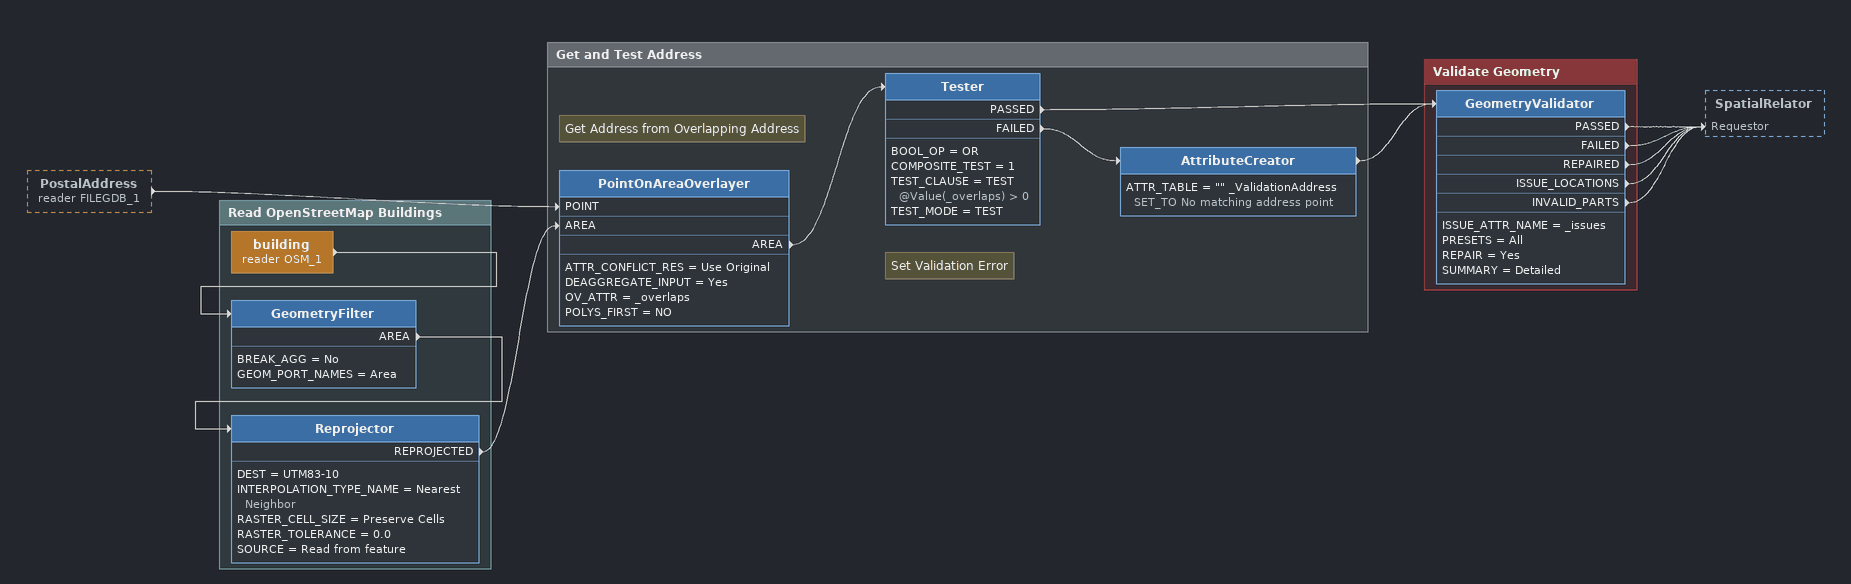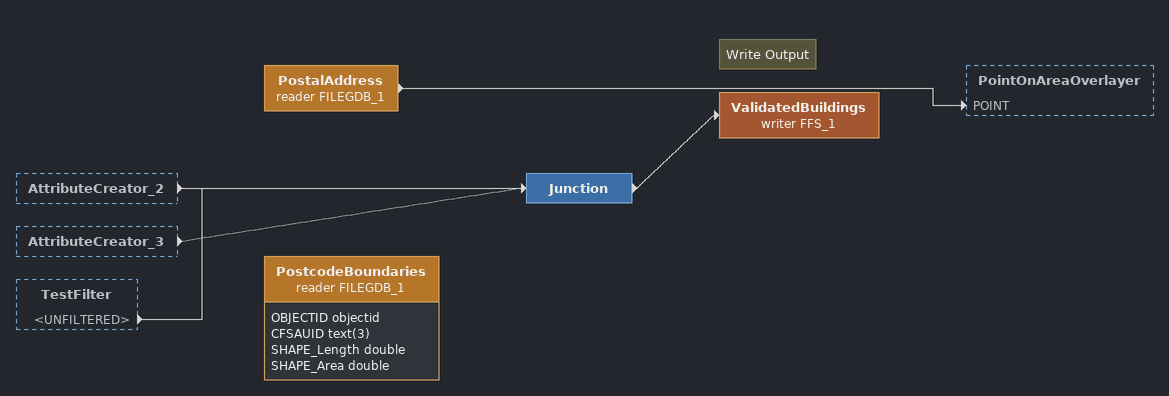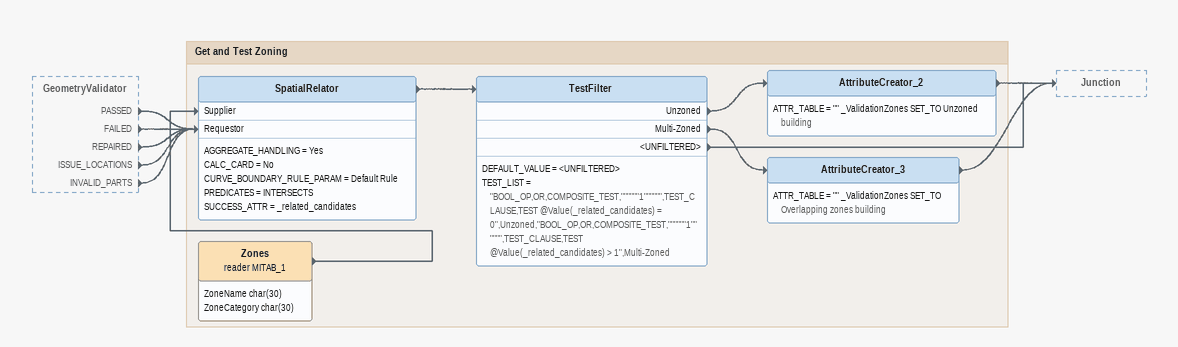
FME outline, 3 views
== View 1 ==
PostalAddress (reader FILEGDB_1) [outside]
    -> PointOnAreaOverlayer [POINT]

Bookmark: Read OpenStreetMap Buildings
building (reader OSM_1)
    -> GeometryFilter
GeometryFilter
    BREAK_AGG = No
    GEOM_PORT_NAMES = Area
    AREA -> Reprojector
Reprojector
    DEST = UTM83-10
    INTERPOLATION_TYPE_NAME = Nearest Neighbor
    RASTER_CELL_SIZE = Preserve Cells
    RASTER_TOLERANCE = 0.0
    SOURCE = Read from feature
    REPROJECTED -> PointOnAreaOverlayer [AREA]

Bookmark: Get and Test Address
Note: Get Address from Overlapping Address
PointOnAreaOverlayer
    ATTR_CONFLICT_RES = Use Original
    DEAGGREGATE_INPUT = Yes
    OV_ATTR = _overlaps
    POLYS_FIRST = NO
    AREA -> Tester
Tester
    BOOL_OP = OR
    COMPOSITE_TEST = 1
    TEST_CLAUSE = TEST @Value(_overlaps) > 0
    TEST_MODE = TEST
    PASSED -> GeometryValidator
    FAILED -> AttributeCreator
Note: Set Validation Error
AttributeCreator
    ATTR_TABLE = "" _ValidationAddress SET_TO No matching address point
    -> GeometryValidator

Bookmark: Validate Geometry
GeometryValidator
    ISSUE_ATTR_NAME = _issues
    PRESETS = All
    REPAIR = Yes
    SUMMARY = Detailed
    PASSED -> SpatialRelator [Requestor]
    FAILED -> SpatialRelator [Requestor]
    REPAIRED -> SpatialRelator [Requestor]
    ISSUE_LOCATIONS -> SpatialRelator [Requestor]
    INVALID_PARTS -> SpatialRelator [Requestor]

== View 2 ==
AttributeCreator_2 [outside]
    -> Junction
AttributeCreator_3 [outside]
    -> Junction
TestFilter [outside]
    <UNFILTERED> -> Junction
PostalAddress (reader FILEGDB_1)
    -> PointOnAreaOverlayer [POINT]
PostcodeBoundaries (reader FILEGDB_1)
    attributes: OBJECTID objectid, CFSAUID text(3), SHAPE_Length double, SHAPE_Area double
Junction
    -> ValidatedBuildings (writer FFS_1)
Note: Write Output
ValidatedBuildings (writer FFS_1)

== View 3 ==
GeometryValidator [outside]
    PASSED -> SpatialRelator [Requestor]
    FAILED -> SpatialRelator [Requestor]
    REPAIRED -> SpatialRelator [Requestor]
    ISSUE_LOCATIONS -> SpatialRelator [Requestor]
    INVALID_PARTS -> SpatialRelator [Requestor]

Bookmark: Get and Test Zoning
Zones (reader MITAB_1)
    attributes: ZoneName char(30), ZoneCategory char(30)
    -> SpatialRelator [Supplier]
SpatialRelator
    AGGREGATE_HANDLING = Yes
    CALC_CARD = No
    CURVE_BOUNDARY_RULE_PARAM = Default Rule
    PREDICATES = INTERSECTS
    SUCCESS_ATTR = _related_candidates
    -> TestFilter
TestFilter
    DEFAULT_VALUE = <UNFILTERED>
    TEST_LIST = "BOOL_OP,OR,COMPOSITE_TEST,""""""1"""""",TEST_CLAUSE,TEST @Value(_related_candidates) = 0",Unzoned,"BOOL_OP,OR,COMPOSITE_TEST,""""""1"""""",TEST_CLAUSE,TEST @Value(_related_candidates) > 1",Multi-Zoned
    Unzoned -> AttributeCreator_2
    Multi-Zoned -> AttributeCreator_3
    <UNFILTERED> -> Junction
AttributeCreator_2
    ATTR_TABLE = "" _ValidationZones SET_TO Unzoned building
    -> Junction
AttributeCreator_3
    ATTR_TABLE = "" _ValidationZones SET_TO Overlapping zones building
    -> Junction
